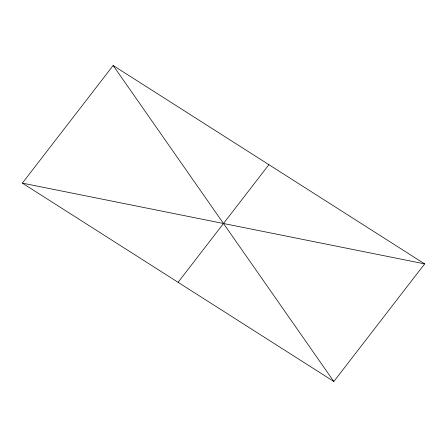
<?xml version="1.0" encoding="UTF-8"?>
<svg xmlns="http://www.w3.org/2000/svg" width="447" height="447" viewBox="0 0 447 447"><rect width="100%" height="100%" fill="white"/><g stroke="black" fill="none" stroke-linecap="round" stroke-linejoin="round"><path stroke-width="0.67" d="M22.35 183.125L113.158 65.497L424.65 263.875L333.842 381.503L22.35 183.125L424.65 263.875M178.096 282.314L268.904 164.686M113.158 65.497L333.842 381.503"/></g></svg>
